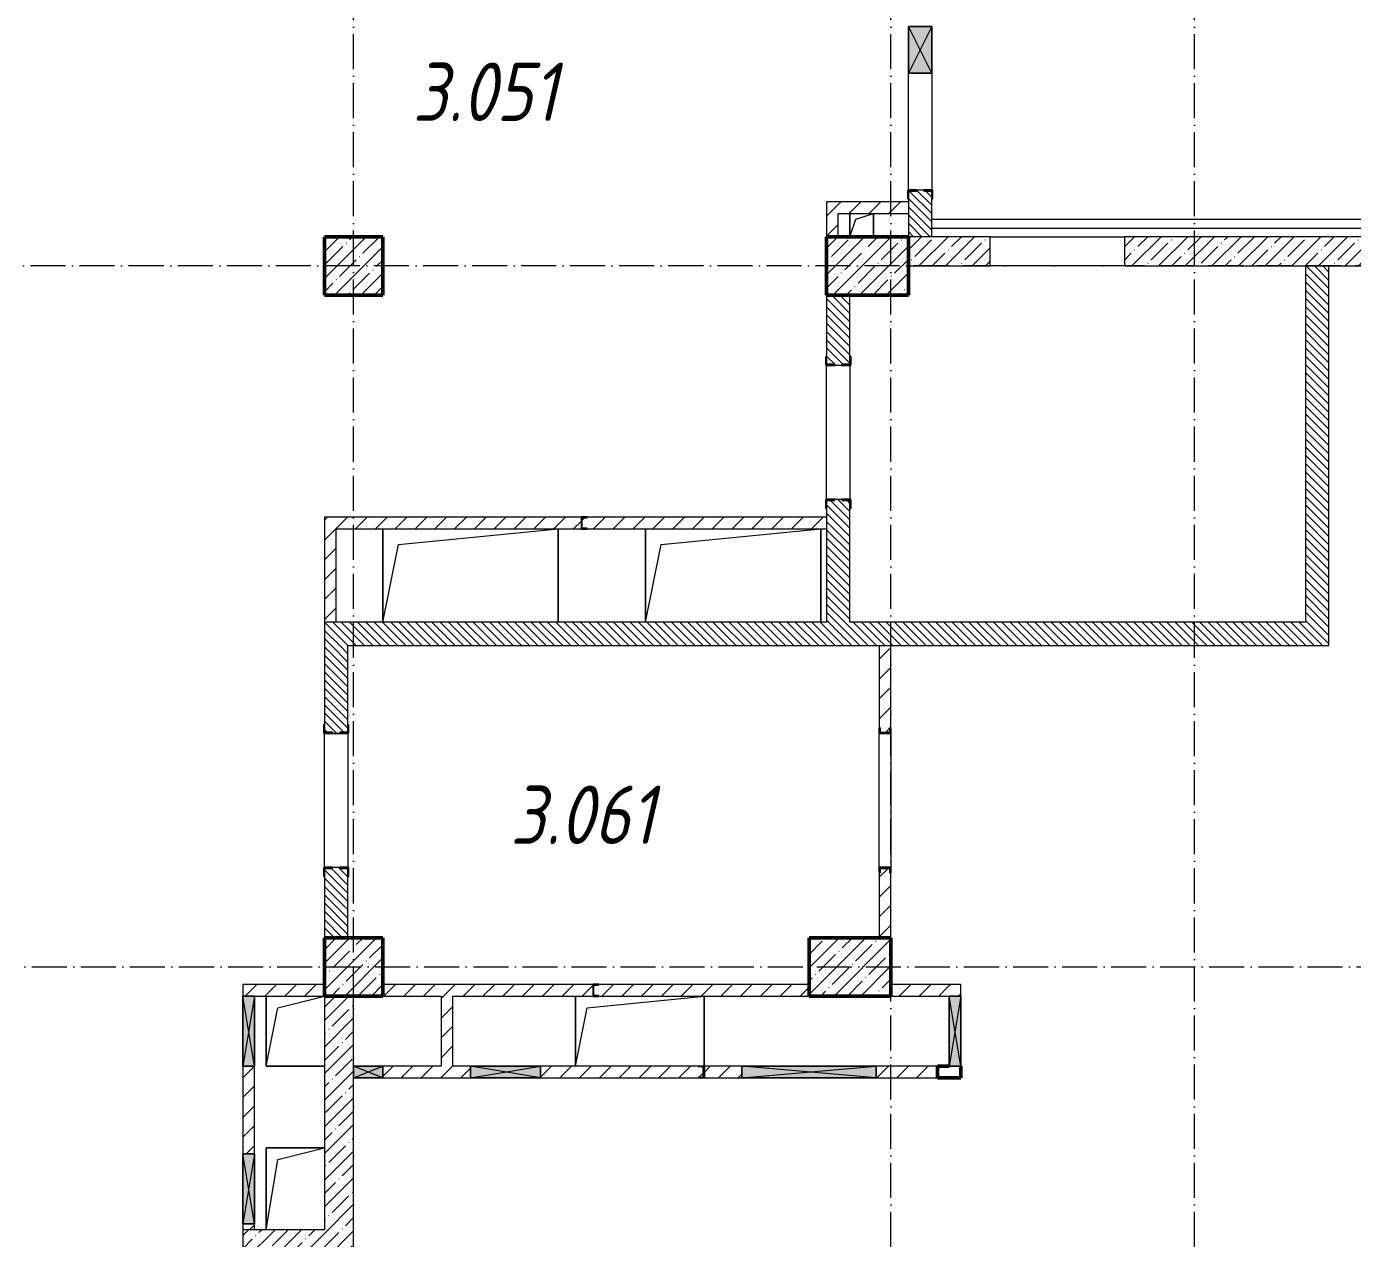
# Model space of a CAD drawing. Header units: millimetres. Extents: x -213536 to 1564669, y -45299 to 942238.
# Drawn here: x 149478 to 160832, y 483172 to 493547 of the extents above; entities that cross this region are included whole.
import ezdxf

# ---------------------------------------------------------------- set-up
doc = ezdxf.new("R2010")
doc.units = ezdxf.units.MM
doc.linetypes.add('50_200_ШТРИХ_1Т_ш5_п1_п1_', pattern=[700, 500, -100, 0, -100])
for name, color, linetype, lineweight in [('A-DETL-____-OTLN-4', 7, 'Continuous', 18), ('A-DETL-GENF-OTLN', 7, 'Continuous', 9), ('A-FLOR-____-OTLN', 7, 'Continuous', 9), ('A-GENM-____-MCUT', 7, 'Continuous', 25), ('A-GENM-____-OTLN', 7, 'Continuous', 9), ('A-GENM-____-OTLN-1', 7, 'Continuous', 25), ('A-GLAZ-____-OTLN', 7, 'Continuous', 9), ('A-WALL-____-MCUT-1', 7, 'Continuous', 9), ('A-WALL-____-MCUT-3', 7, 'Continuous', 9), ('A-WALL-____-OTLN', 7, 'Continuous', 9), ('A-WALL-____-PATT-1', 7, 'Continuous', 9), ('A-WALL-FNSH-MCUT-1', 7, 'Continuous', 9), ('I-WALL-____-OTLN', 7, 'Continuous', 9), ('S-COLS-____-MCUT', 7, 'Continuous', 50), ('S-COLS-____-OTLN', 7, 'Continuous', 9), ('S-GRID-____-OTLN-1', 7, '50_200_ШТРИХ_1Т_ш5_п1_п1_', 9), ('Марки помещений', 7, 'Continuous', 9)]:
    doc.layers.add(name, color=color, linetype=linetype, lineweight=lineweight)
doc.styles.add('ISOCPEUR_I_2', font='isocpeui.ttf', dxfattribs={"width": 0.85, "height": 2.3})
pattern_1 = [(135, (142429.057, 459015.94), (-35.35534, -35.35534), [])]
pattern_2 = [(45, (142429.06, 459015.94), (-84.8528, 84.8528), [])]
pattern_3 = [(45, (142429.06, 459015.94), (-114.04925, 114.04925), []), (45, (142543.1, 459015.94), (-114.04925, 114.04925), [201.612, -40.322, 3.353, -36.97])]

# ---------------------------------------------------------------- blocks, each defined once
blk = doc.blocks.new('BSC_Колонна _Прямоугольная - 500х500-25976076-АР1_План отверстий 3 этажа в осях 1-64_А-ГГ')
at = {"layer": 'S-COLS-____-OTLN'}
h = blk.add_hatch(dxfattribs=at)
h.set_pattern_fill('FP_39', color=256, style=0, pattern_type=2)
h.set_pattern_definition([(45, (-9850, -32481.04), (-114.04925, 114.04925), []), (45, (-9735.95, -32481.04), (-114.04925, 114.04925), [201.613, -40.323, 3.353, -36.97])])
h.paths.add_polyline_path([(-250, -250), (250, -250), (250, 250), (-250, 250)], flags=0)
at = {"layer": 'S-COLS-____-MCUT'}
for p, q in [((250, 250), (-250, 250)), ((-250, 250), (-250, -250)), ((250, -250), (250, 250)), ((-250, -250), (250, -250))]:
    blk.add_line(p, q, dxfattribs=at)
blk = doc.blocks.new('BSC_Колонна _Прямоугольная - 500х500-V7-АР1_План отверстий 3 этажа в осях 1-64_А-ГГ')
at = {"layer": 'S-COLS-____-OTLN'}
h = blk.add_hatch(dxfattribs=at)
h.set_pattern_fill('FP_41', color=256, style=0, pattern_type=2)
h.set_pattern_definition([(45, (-9850, -26481.04), (-114.04925, 114.04925), []), (45, (-9735.95, -26481.04), (-114.04925, 114.04925), [201.613, -40.323, 3.353, -36.97])])
h.paths.add_polyline_path([(-250, -250), (250, -250), (250, 250), (-250, 250)], flags=0)
at = {"layer": 'S-COLS-____-MCUT'}
for p, q in [((250, 250), (-250, 250)), ((-250, 250), (-250, -250)), ((250, -250), (250, 250)), ((-250, -250), (250, -250))]:
    blk.add_line(p, q, dxfattribs=at)
blk = doc.blocks.new('BSC_Колонна _Прямоугольная - 500х700-V9-АР1_План отверстий 3 этажа в осях 1-64_А-ГГ')
at = {"layer": 'S-COLS-____-OTLN'}
h = blk.add_hatch(dxfattribs=at)
h.set_pattern_fill('FP_43', color=256, style=0, pattern_type=2)
h.set_pattern_definition([(315, (-32481.04, 14250), (114.04925, 114.04925), []), (315, (-32481.04, 14135.95), (114.04925, 114.04925), [201.613, -40.323, 3.353, -36.97])])
h.paths.add_polyline_path([(-250, 350), (-250, -350), (250, -350), (250, 350)], flags=0)
at = {"layer": 'S-COLS-____-MCUT'}
for p, q in [((250, 350), (-250, 350)), ((-250, 350), (-250, -350)), ((250, -350), (250, 350)), ((-250, -350), (250, -350))]:
    blk.add_line(p, q, dxfattribs=at)
blk = doc.blocks.new('BSC_Колонна _Прямоугольная - 500х700-V11-АР1_План отверстий 3 этажа в осях 1-64_А-ГГ')
at = {"layer": 'S-COLS-____-OTLN'}
h = blk.add_hatch(dxfattribs=at)
h.set_pattern_fill('FP_45', color=256, style=0, pattern_type=2)
h.set_pattern_definition([(315, (-26481.04, 14100), (114.04925, 114.04925), []), (315, (-26481.04, 13985.95), (114.04925, 114.04925), [201.613, -40.323, 3.353, -36.97])])
h.paths.add_polyline_path([(-250, 350), (-250, -350), (250, -350), (250, 350)], flags=0)
at = {"layer": 'S-COLS-____-MCUT'}
for p, q in [((250, 350), (-250, 350)), ((-250, 350), (-250, -350)), ((250, -350), (250, 350)), ((-250, -350), (250, -350))]:
    blk.add_line(p, q, dxfattribs=at)
blk = doc.blocks.new('154_Стойка_СКБ_Швеллер - СМ-2180_100-28318692-АР1_План отверстий 3 этажа в осях 1-64_А-ГГ')
at = {"layer": 'A-GENM-____-MCUT'}
for p, q in [((171, 50), (125, 50)), ((125, 50), (125, -50)), ((129.5, 42.4), (171, 42.4)), ((129.5, -42.4), (129.5, 42.4)), ((171, 42.4), (171, 50)), ((125, -50), (171, -50)), ((171, -42.4), (129.5, -42.4)), ((171, -50), (171, -42.4))]:
    blk.add_line(p, q, dxfattribs=at)
blk = doc.blocks.new('154_Фахверк_СКБ_Швеллер - Тип_100_3960-28494444-АР1_План отверстий 3 этажа в осях 1-64_А-ГГ')
at = {"layer": 'A-GENM-____-MCUT'}
for p, q in [((125, 50), (175, 50)), ((125, -50), (125, 50)), ((128, 47), (128, -47)), ((175, 47), (128, 47)), ((175, 50), (175, 47)), ((175, -50), (125, -50)), ((128, -47), (175, -47)), ((175, -47), (175, -50))]:
    blk.add_line(p, q, dxfattribs=at)
blk = doc.blocks.new('154_Фахверк_СКБ_Швеллер - Тип_100_3380-28551448-АР1_План отверстий 3 этажа в осях 1-64_А-ГГ')
at = {"layer": 'A-GENM-____-MCUT'}
for p, q in [((175, 50), (125, 50)), ((125, 50), (125, -50)), ((128, 47), (175, 47)), ((128, -47), (128, 47)), ((175, 47), (175, 50)), ((125, -50), (175, -50)), ((175, -47), (128, -47)), ((175, -50), (175, -47))]:
    blk.add_line(p, q, dxfattribs=at)
blk = doc.blocks.new('154_Стойка_СКБ_Уголок - СМ-2180_200-28268025-АР1_План отверстий 3 этажа в осях 1-64_А-ГГ')
at = {"layer": 'A-GENM-____-MCUT'}
for p, q in [((125, 156), (125, 81)), ((200, 156), (125, 156)), ((131, 81), (131, 150)), ((131, 150), (200, 150)), ((200, 150), (200, 156)), ((125, 81), (131, 81)), ((131, 19), (125, 19)), ((125, 19), (125, -56)), ((131, -50), (131, 19)), ((125, -56), (200, -56)), ((200, -50), (131, -50)), ((200, -56), (200, -50))]:
    blk.add_line(p, q, dxfattribs=at)
blk = doc.blocks.new('Стойка_Влож_Полоса боковая - Полоса-V165-АР1_План отверстий 3 этажа в осях 1-64_А-ГГ')
at = {"layer": 'A-GENM-____-OTLN'}
for p, q in [((-5, 60), (0, 60)), ((-5, -60), (-5, 60)), ((0, -60), (-5, -60))]:
    blk.add_line(p, q, dxfattribs=at)
blk = doc.blocks.new('Фахверк_СКБ_Уголок - 200_3960-28268576-АР1_План отверстий 3 этажа в осях 1-64_А-ГГ')
at = {"layer": 'A-GENM-____-MCUT'}
for p, q in [((200, 156), (125, 156)), ((125, 156), (125, 81)), ((131, 81), (131, 150)), ((131, 150), (200, 150)), ((200, 150), (200, 156)), ((125, 81), (131, 81)), ((131, 19), (125, 19)), ((125, 19), (125, -56)), ((131, -50), (131, 19)), ((125, -56), (200, -56)), ((200, -50), (131, -50)), ((200, -56), (200, -50))]:
    blk.add_line(p, q, dxfattribs=at)
blk = doc.blocks.new('154_Фахверк_СКБ_Швеллер - Тип_100_3960-28318856-АР1_План отверстий 3 этажа в осях 1-64_А-ГГ')
at = {"layer": 'A-GENM-____-MCUT'}
for p, q in [((175, 50), (125, 50)), ((125, 50), (125, -50)), ((128, 47), (175, 47)), ((128, -47), (128, 47)), ((175, 47), (175, 50)), ((125, -50), (175, -50)), ((175, -47), (128, -47)), ((175, -50), (175, -47))]:
    blk.add_line(p, q, dxfattribs=at)
blk = doc.blocks.new('AR_Отверстие прямоугольное _в плите_ - AR_Отверстие прямоугольное _в плите_-30552824-АР1_План отверстий 3 этажа в осях 1-64_А-ГГ')
at = {"layer": 'A-GENM-____-OTLN'}
for p, q in [((250, 350), (-250, 350)), ((-250, 350), (-250, -350)), ((-150, 250), (250, 350)), ((-250, -350), (-150, 250))]:
    blk.add_line(p, q, dxfattribs=at)
blk = doc.blocks.new('AR_Отверстие прямоугольное _в плите_ - AR_Отверстие прямоугольное _в плите_-V202-АР1_План отверстий 3 этажа в осях 1-64_А-ГГ')
at = {"layer": 'A-GENM-____-OTLN'}
for p, q in [((-100, 100), (-100, -100)), ((-100, -100), (-50, 50)), ((-50, 50), (100, 100)), ((100, -100), (100, 100))]:
    blk.add_line(p, q, dxfattribs=at)
blk = doc.blocks.new('AR_Отверстие прямоугольное _в плите_ - AR_Отверстие прямоугольное _в плите_-30552682-АР1_План отверстий 3 этажа в осях 1-64_А-ГГ')
at = {"layer": 'A-GENM-____-OTLN'}
for p, q in [((-550, 300), (-550, -300)), ((-450, 200), (550, 300)), ((550, -300), (550, 300)), ((-550, -300), (-450, 200))]:
    blk.add_line(p, q, dxfattribs=at)
blk = doc.blocks.new('AR_Отверстие прямоугольное _в плите_ - AR_Отверстие прямоугольное _в плите_-30552698-АР1_План отверстий 3 этажа в осях 1-64_А-ГГ')
at = {"layer": 'A-GENM-____-OTLN'}
for p, q in [((-250, 300), (-250, -300)), ((-150, 200), (250, 300)), ((-250, -300), (-150, 200)), ((-250, -300), (250, -300))]:
    blk.add_line(p, q, dxfattribs=at)
blk = doc.blocks.new('AR_Отверстие прямоугольное _в плите_ - AR_Отверстие прямоугольное _в плите_-30552723-АР1_План отверстий 3 этажа в осях 1-64_А-ГГ')
at = {"layer": 'A-GENM-____-OTLN'}
for p, q in [((-750, 400), (-750, -400)), ((-617, 267), (750, 400)), ((750, -400), (750, 400)), ((-750, -400), (-617, 267))]:
    blk.add_line(p, q, dxfattribs=at)
blk = doc.blocks.new('AR_Отверстие прямоугольное _в стене_ - AR_Отверстие прямоугольное _в стене__ОВ-36997986-АР1_План отверстий 3 этажа в осях 1-64_А-ГГ')
at = {"layer": 'A-GLAZ-____-OTLN'}
blk.add_hatch(color=256, dxfattribs=at).paths.add_polyline_path([(300, 50), (-300, 50), (-300, -50), (300, -50)], flags=0)
at = {"layer": 'A-DETL-GENF-OTLN'}
for p, q in [((-300, -50), (-300, 50)), ((-300, 50), (300, 50)), ((300, 50), (-300, -50)), ((-300, 50), (300, -50)), ((300, 50), (-300, 50)), ((-300, 50), (-300, -50)), ((300, 50), (300, -50)), ((300, -50), (300, 50)), ((300, -50), (-300, -50)), ((-300, -50), (300, -50))]:
    blk.add_line(p, q, dxfattribs=at)
blk = doc.blocks.new('AR_Отверстие прямоугольное _в стене__БезПР - AR_Отверстие прямоугольное _в стене__БезПР-36428146-АР1_План отверстий 3 этажа в осях 1-64_А-ГГ')
at = {"layer": 'A-GLAZ-____-OTLN'}
blk.add_hatch(color=256, dxfattribs=at).paths.add_polyline_path([(125, 50), (-125, 50), (-125, -50), (125, -50)], flags=0)
at = {"layer": 'A-DETL-GENF-OTLN'}
for p, q in [((-125, -50), (-125, 50)), ((-125, 50), (125, 50)), ((125, 50), (-125, -50)), ((-125, 50), (125, -50)), ((125, 50), (-125, 50)), ((-125, 50), (-125, -50)), ((125, 50), (125, -50)), ((125, -50), (125, 50)), ((125, -50), (-125, -50)), ((-125, -50), (125, -50))]:
    blk.add_line(p, q, dxfattribs=at)
blk = doc.blocks.new('AR_Отверстие прямоугольное _в стене_ - AR_Отверстие прямоугольное _в стене__ОВ-37085671-АР1_План отверстий 3 этажа в осях 1-64_А-ГГ')
at = {"layer": 'A-GLAZ-____-OTLN'}
blk.add_hatch(color=256, dxfattribs=at).paths.add_polyline_path([(-376, 50), (-575, 50), (-575, -50), (575, -50), (575, 50)], flags=0)
at = {"layer": 'A-DETL-GENF-OTLN'}
for p, q in [((-575, -50), (-575, 50)), ((-575, 50), (575, 50)), ((575, 50), (-575, -50)), ((-575, 50), (575, -50)), ((575, 50), (-575, 50)), ((-575, 50), (-575, -50)), ((575, 50), (575, -50)), ((575, -50), (575, 50)), ((575, -50), (-575, -50)), ((-575, -50), (575, -50))]:
    blk.add_line(p, q, dxfattribs=at)
blk = doc.blocks.new('AR_Отверстие прямоугольное _в стене__БезПР - AR_Отверстие прямоугольное _в стене__БезПР-36899670-АР1_План отверстий 3 этажа в осях 1-64_А-ГГ')
at = {"layer": 'A-GLAZ-____-OTLN'}
blk.add_hatch(color=256, dxfattribs=at).paths.add_polyline_path([(300, 50), (-300, 50), (-300, -50), (300, -50)], flags=0)
at = {"layer": 'A-DETL-GENF-OTLN'}
for p, q in [((-300, -50), (-300, 50)), ((-300, 50), (300, 50)), ((300, 50), (-300, -50)), ((-300, 50), (300, -50)), ((300, 50), (-300, 50)), ((-300, 50), (-300, -50)), ((300, 50), (300, -50)), ((300, -50), (300, 50)), ((300, -50), (-300, -50)), ((-300, -50), (300, -50))]:
    blk.add_line(p, q, dxfattribs=at)
at = {"layer": 'A-GLAZ-____-OTLN'}
blk.add_line((300, 50), (-300, 50), dxfattribs=at)
blk = doc.blocks.new('AR_Отверстие прямоугольное _в стене_ - AR_Отверстие прямоугольное _в стене__ОВ-36998953-АР1_План отверстий 3 этажа в осях 1-64_А-ГГ')
at = {"layer": 'A-GLAZ-____-OTLN'}
blk.add_hatch(color=256, dxfattribs=at).paths.add_polyline_path([(300, 50), (-300, 50), (-300, -50), (300, -50)], flags=0)
at = {"layer": 'A-DETL-GENF-OTLN'}
for p, q in [((-300, -50), (-300, 50)), ((-300, 50), (300, 50)), ((300, 50), (-300, -50)), ((-300, 50), (300, -50)), ((300, 50), (-300, 50)), ((-300, 50), (-300, -50)), ((300, 50), (300, -50)), ((300, -50), (300, 50)), ((300, -50), (-300, -50)), ((-300, -50), (300, -50))]:
    blk.add_line(p, q, dxfattribs=at)
blk = doc.blocks.new('AR_Отверстие прямоугольное _в стене__БезПР - AR_Отверстие прямоугольное _в стене__БезПР-36428632-АР1_План отверстий 3 этажа в осях 1-64_А-ГГ')
at = {"layer": 'A-GLAZ-____-OTLN'}
blk.add_hatch(color=256, dxfattribs=at).paths.add_polyline_path([(-200, -100), (200, -100), (200, 100), (-200, 100)], flags=0)
at = {"layer": 'A-DETL-GENF-OTLN'}
for p, q in [((-200, -100), (-200, 100)), ((-200, 100), (200, 100)), ((200, 100), (-200, -100)), ((-200, 100), (200, -100)), ((200, 100), (-200, 100)), ((-200, 100), (-200, -100)), ((200, 100), (200, -100)), ((200, -100), (200, 100)), ((200, -100), (-200, -100)), ((-200, -100), (200, -100))]:
    blk.add_line(p, q, dxfattribs=at)
at = {"layer": 'A-GLAZ-____-OTLN'}
blk.add_line((200, 100), (-200, 100), dxfattribs=at)
blk = doc.blocks.new('BSC_Колонна _Прямоугольная1 - 200х100 _металл_-V219-АР1_План отверстий 3 этажа в осях 1-64_А-ГГ')
at = {"layer": 'S-COLS-____-MCUT'}
for p, q in [((0, 50), (-100, 50)), ((-100, 50), (-100, -50)), ((100, -50), (100, 50)), ((-100, -50), (100, -50))]:
    blk.add_line(p, q, dxfattribs=at)

msp = doc.modelspace()

# ---------------------------------------------------------------- hatches: boundary and pattern name
at = {"layer": 'A-WALL-____-PATT-1'}
h = msp.add_hatch(dxfattribs=at)
h.set_pattern_fill('FP_6', color=256, style=0, pattern_type=2)
h.set_pattern_definition(pattern_1)
h.paths.add_polyline_path([(157029.1, 491747), (157229.1, 491747), (157229.1, 492141), (157160.1, 492141), (157160.1, 492147), (157098.1, 492147), (157098.1, 492141), (157029.1, 492141), (157029.1, 492072)], flags=0)
h.paths.add_polyline_path([(157160.1, 493847), (157160.1, 493853), (157229.1, 493853), (157229.1, 500197), (157029.1, 500197), (157029.2, 493853), (157098.1, 493853), (157098.1, 493847)], flags=0)
h = msp.add_hatch(dxfattribs=at)
h.set_pattern_fill('FP_4', color=256, style=0, pattern_type=2)
h.set_pattern_definition(pattern_2)
h.paths.add_polyline_path([(156429.1, 491747), (156429.1, 492047), (156329.1, 492047), (156329.1, 491747)], flags=0)
h = msp.add_hatch(dxfattribs=at)
h.set_pattern_fill('FP_4', color=256, style=0, pattern_type=2)
h.set_pattern_definition(pattern_2)
h.paths.add_polyline_path([(157029.1, 491947), (157029.1, 492047), (156429.1, 492047), (156429.1, 491947), (156555.1, 491947)], flags=0)
h = msp.add_hatch(dxfattribs=at)
h.set_pattern_fill('FP_38', color=256, style=0, pattern_type=2)
h.set_pattern_definition(pattern_3)
h.paths.add_polyline_path([(165279.1, 491497), (165279.1, 491747), (158879.1, 491747), (158879.1, 491497), (163625, 491497)], flags=0)
h.paths.add_polyline_path([(157729.1, 491497), (157729.1, 491747), (157029.1, 491747), (157029.1, 491497)], flags=0)
h = msp.add_hatch(dxfattribs=at)
h.set_pattern_fill('FP_6', color=256, style=0, pattern_type=2)
h.set_pattern_definition(pattern_1)
h.paths.add_polyline_path([(160629.1, 488447), (160629.1, 491497), (160429.1, 491497), (160429.1, 488447)], flags=0)
h = msp.add_hatch(dxfattribs=at)
h.set_pattern_fill('FP_6', color=256, style=0, pattern_type=2)
h.set_pattern_definition(pattern_1)
h.paths.add_polyline_path([(156460.1, 488447), (156529.1, 488447), (156527.9, 489491), (156460.1, 489491), (156460.1, 489497), (156398.1, 489497), (156398.1, 489491), (156329.1, 489491), (156329.1, 488447)], flags=0)
h.paths.add_polyline_path([(156398.1, 490647), (156460.1, 490647), (156460.1, 490653), (156529.1, 490653), (156529.1, 491247), (156329.1, 491247), (156329.1, 490653), (156398.1, 490653)], flags=0)
h = msp.add_hatch(dxfattribs=at)
h.set_pattern_fill('FP_4', color=256, style=0, pattern_type=2)
h.set_pattern_definition(pattern_2)
h.paths.add_polyline_path([(153020.2, 489247), (154229.1, 489247), (154229.1, 489347), (152029.1, 489347), (152029.1, 489247), (152129.1, 489247)], flags=0)
h.paths.add_polyline_path([(154787.6, 489247), (156329.1, 489247), (156329.1, 489347), (154279.1, 489347), (154279.1, 489344), (154232.1, 489344), (154232.1, 489250), (154279.1, 489250), (154279.1, 489247)], flags=0)
h = msp.add_hatch(dxfattribs=at)
h.set_pattern_fill('FP_4', color=256, style=0, pattern_type=2)
h.set_pattern_definition(pattern_2)
h.paths.add_polyline_path([(152129.1, 488447), (152129.1, 489247), (152029.1, 489247), (152029.1, 488447)], flags=0)
h = msp.add_hatch(dxfattribs=at)
h.set_pattern_fill('FP_6', color=256, style=0, pattern_type=2)
h.set_pattern_definition(pattern_1)
h.paths.add_polyline_path([(160629.1, 488247), (160629.1, 488447), (152029.1, 488447), (152029.1, 488247), (160090, 488247)], flags=0)
h = msp.add_hatch(dxfattribs=at)
h.set_pattern_fill('FP_6', color=256, style=0, pattern_type=2)
h.set_pattern_definition(pattern_1)
h.paths.add_polyline_path([(152029.1, 485747), (152229.1, 485747), (152229.1, 486341), (152160.1, 486341), (152160.1, 486347), (152098.1, 486347), (152098.1, 486341), (152029.1, 486341), (152029.1, 486272)], flags=0)
h.paths.add_polyline_path([(152160.1, 487497), (152160.1, 487503), (152229.1, 487503), (152229.1, 488247), (152029.1, 488247), (152029.1, 487503), (152098.1, 487503), (152098.1, 487497)], flags=0)
h = msp.add_hatch(dxfattribs=at)
h.set_pattern_fill('FP_4', color=256, style=0, pattern_type=2)
h.set_pattern_definition(pattern_2)
h.paths.add_polyline_path([(156871.5, 485747), (156879.1, 485747), (156879.1, 486301), (156871.5, 486301.4), (156871.5, 486342.5), (156786.7, 486342.5), (156786.7, 486301), (156779.1, 486301), (156779.1, 485747)], flags=0)
h.paths.add_polyline_path([(156871.5, 487501.5), (156871.5, 487543), (156879.1, 487543), (156879.1, 488247), (156779.1, 488247), (156779.1, 487543), (156786.7, 487543), (156786.7, 487501.5)], flags=0)
h = msp.add_hatch(dxfattribs=at)
h.set_pattern_fill('FP_4', color=256, style=0, pattern_type=2)
h.set_pattern_definition(pattern_2)
h.paths.add_polyline_path([(151329.1, 483247), (151429.1, 483247), (151429.1, 483297), (151329.1, 483297)], flags=0)
h.paths.add_polyline_path([(151429.1, 483897), (151429.1, 484647), (151329.1, 484647), (151329.1, 483897), (151361.6, 483897)], flags=0)
h.paths.add_polyline_path([(151329.1, 485247), (151429.1, 485247), (151429.1, 485347), (151329.1, 485347)], flags=0)
h = msp.add_hatch(dxfattribs=at)
h.set_pattern_fill('FP_4', color=256, style=0, pattern_type=2)
h.set_pattern_definition(pattern_2)
h.paths.add_polyline_path([(152029.1, 485247), (152029.1, 485347), (151429.1, 485347), (151429.1, 485247)], flags=0)
h = msp.add_hatch(dxfattribs=at)
h.set_pattern_fill('FP_4', color=256, style=0, pattern_type=2)
h.set_pattern_definition(pattern_2)
h.paths.add_polyline_path([(156179.1, 485247), (156179.1, 485347), (154379.1, 485347), (154379.1, 485344), (154332.1, 485344), (154332.1, 485250), (154379.1, 485250), (154379.1, 485247)], flags=0)
h.paths.add_polyline_path([(153129.1, 485247), (154329.1, 485247), (154329.1, 485347), (152529.1, 485347), (152529.1, 485247), (153029.1, 485247)], flags=0)
h = msp.add_hatch(dxfattribs=at)
h.set_pattern_fill('FP_4', color=256, style=0, pattern_type=2)
h.set_pattern_definition(pattern_2)
h.paths.add_polyline_path([(157379.1, 485247), (157379.1, 485347), (156879.1, 485347), (156879.1, 485247)], flags=0)
h = msp.add_hatch(dxfattribs=at)
h.set_pattern_fill('FP_4', color=256, style=0, pattern_type=2)
h.set_pattern_definition(pattern_2)
h.paths.add_polyline_path([(157479.1, 485247), (157479.1, 485347), (157379.1, 485347), (157379.1, 485247), (157464.8, 485247)], flags=0)
h = msp.add_hatch(dxfattribs=at)
h.set_pattern_fill('FP_38', color=256, style=0, pattern_type=2)
h.set_pattern_definition(pattern_3)
h.paths.add_polyline_path([(152029.1, 482047), (152279.1, 482047), (152279.1, 485247), (152029.1, 485247), (152029.1, 482997)], flags=0)
h = msp.add_hatch(dxfattribs=at)
h.set_pattern_fill('FP_4', color=256, style=0, pattern_type=2)
h.set_pattern_definition(pattern_2)
h.paths.add_polyline_path([(153129.1, 484647), (153129.1, 485247), (153029.1, 485247), (153029.1, 484647)], flags=0)
h = msp.add_hatch(dxfattribs=at)
h.set_pattern_fill('FP_4', color=256, style=0, pattern_type=2)
h.set_pattern_definition(pattern_2)
h.paths.add_polyline_path([(157279.1, 484547), (157279.1, 484647), (156754.1, 484647), (156754.1, 484547)], flags=0)
h.paths.add_polyline_path([(155279.1, 484547), (155604.1, 484547), (155604.1, 484647), (155279.1, 484647), (155279.1, 484550)], flags=0)
h.paths.add_polyline_path([(155229.1, 484547), (155229.1, 484550), (155276.1, 484550), (155276.1, 484644), (155229.1, 484644), (155229.1, 484647), (153879.1, 484647), (153879.1, 484547)], flags=0)
h.paths.add_polyline_path([(152529.1, 484547), (153279.1, 484547), (153279.1, 484647), (152529.1, 484647), (152529.1, 484576.4)], flags=0)
h = msp.add_hatch(dxfattribs=at)
h.set_pattern_fill('FP_38', color=256, style=0, pattern_type=2)
h.set_pattern_definition(pattern_3)
h.paths.add_polyline_path([(152029.1, 482997), (152029.1, 483247), (151329.1, 483247), (151329.1, 482997)], flags=0)

# ---------------------------------------------------------------- linework, layer by layer
at = {"layer": 'A-DETL-____-OTLN-4'}
for p, q in [((157229.1, 491897), (164979.1, 491897)), ((157229.1, 491822), (164904.1, 491822))]:
    msp.add_line(p, q, dxfattribs=at)
at = {"layer": 'A-FLOR-____-OTLN'}
for p, q in [((156529.1, 491747), (156529.1, 491947)), ((156729.1, 491947), (156729.1, 491747)), ((152529.1, 488447), (152529.1, 489247)), ((154029.1, 489247), (154029.1, 488447)), ((154779.1, 488447), (154779.1, 489247)), ((156279.1, 489247), (156279.1, 488447)), ((151529.1, 484647), (151529.1, 485247)), ((154179.1, 484647), (154179.1, 485247)), ((155279.1, 485247), (155279.1, 484647)), ((152029.1, 484647), (151529.1, 484647)), ((151529.1, 483946.7), (152029.1, 483946.7)), ((151529.1, 483247), (151529.1, 483946.7))]:
    msp.add_line(p, q, dxfattribs=at)
at = {"layer": 'A-WALL-____-MCUT-1'}
for p, q in [((157729.1, 491747), (157029.1, 491747)), ((157729.1, 491497), (157729.1, 491747)), ((165279.1, 491747), (158879.1, 491747)), ((158879.1, 491747), (158879.1, 491497)), ((157029.1, 491497), (157729.1, 491497)), ((158879.1, 491497), (165279.1, 491497)), ((152029.1, 485247), (152029.1, 483247)), ((152279.1, 484647), (152279.1, 485247)), ((152279.1, 482047), (152279.1, 484547)), ((152029.1, 483247), (151329.1, 483247)), ((151329.1, 483247), (151329.1, 482997))]:
    msp.add_line(p, q, dxfattribs=at)
at = {"layer": 'A-WALL-____-MCUT-3'}
for p, q in [((157029.1, 492072), (157029.1, 491747)), ((157160.1, 492147), (157098.1, 492147)), ((157229.1, 491747), (157229.1, 492072)), ((160429.1, 491497), (160429.1, 488447)), ((160629.1, 488247), (160629.1, 491497)), ((156329.1, 491247), (156329.1, 490722)), ((156529.1, 490722), (156529.1, 491247)), ((156398.1, 490647), (156460.1, 490647)), ((156460.1, 489497), (156398.1, 489497)), ((156329.1, 489422), (156329.1, 488447)), ((156529.1, 488447), (156529.1, 489422)), ((156329.1, 488447), (152029.1, 488447)), ((152029.1, 488447), (152029.1, 487572)), ((160429.1, 488447), (156529.1, 488447)), ((152229.1, 488247), (160629.1, 488247)), ((152229.1, 487572), (152229.1, 488247)), ((152098.1, 487497), (152160.1, 487497)), ((152160.1, 486347), (152098.1, 486347)), ((152029.1, 486272), (152029.1, 485747)), ((152229.1, 485747), (152229.1, 486272))]:
    msp.add_line(p, q, dxfattribs=at)
at = {"layer": 'A-WALL-____-OTLN'}
for p, q in [((157729.1, 491747), (158879.1, 491747)), ((158879.1, 491497), (157729.1, 491497))]:
    msp.add_line(p, q, dxfattribs=at)
at = {"layer": 'A-WALL-FNSH-MCUT-1'}
for p, q in [((156329.1, 492047), (156329.1, 491747)), ((157029.1, 492047), (156329.1, 492047)), ((156429.1, 491747), (156429.1, 491947)), ((156429.1, 491947), (157029.1, 491947)), ((154229.1, 489347), (152029.1, 489347)), ((152029.1, 489347), (152029.1, 488447)), ((156329.1, 489347), (154279.1, 489347)), ((152129.1, 489247), (154229.1, 489247)), ((152129.1, 488447), (152129.1, 489247)), ((154279.1, 489247), (156329.1, 489247)), ((156779.1, 488247), (156779.1, 487543)), ((156879.1, 487543), (156879.1, 488247)), ((156779.1, 486301), (156779.1, 485747)), ((156879.1, 485747), (156879.1, 486301)), ((151329.1, 485347), (151329.1, 485247)), ((152029.1, 485347), (151329.1, 485347)), ((154329.1, 485347), (152529.1, 485347)), ((156179.1, 485347), (154379.1, 485347)), ((157479.1, 485347), (156879.1, 485347)), ((157479.1, 485247), (157479.1, 485347)), ((151429.1, 485247), (152029.1, 485247)), ((152529.1, 485247), (153029.1, 485247)), ((153029.1, 485247), (153029.1, 484647)), ((153129.1, 485247), (154329.1, 485247)), ((153129.1, 484647), (153129.1, 485247)), ((154379.1, 485247), (156179.1, 485247)), ((156879.1, 485247), (157379.1, 485247)), ((151329.1, 484647), (151329.1, 483897)), ((151429.1, 483897), (151429.1, 484647)), ((153029.1, 484647), (152529.1, 484647)), ((153279.1, 484647), (153129.1, 484647)), ((155229.1, 484647), (153879.1, 484647)), ((155604.1, 484647), (155279.1, 484647)), ((157279.1, 484647), (156754.1, 484647)), ((152529.1, 484547), (153279.1, 484547)), ((153879.1, 484547), (155229.1, 484547)), ((155279.1, 484547), (155604.1, 484547)), ((156754.1, 484547), (157279.1, 484547)), ((151329.1, 483297), (151329.1, 483247)), ((151429.1, 483247), (151429.1, 483297))]:
    msp.add_line(p, q, dxfattribs=at)
at = {"layer": 'I-WALL-____-OTLN'}
for p, q in [((157029.1, 492147), (157029.1, 493147)), ((157229.1, 493147), (157229.1, 492147)), ((156329.1, 489497), (156329.1, 490647)), ((156529.1, 490647), (156529.1, 489497)), ((152029.1, 486347), (152029.1, 487497)), ((152229.1, 487497), (152229.1, 486347)), ((156779.1, 486347), (156779.1, 487497)), ((156879.1, 487497), (156879.1, 486347))]:
    msp.add_line(p, q, dxfattribs=at)
at = {"layer": 'S-GRID-____-OTLN-1', "color": 251, "ltscale": 0.6, "true_color": 0x636466}
for p, q in [((152279.1, 454533.3), (152279.1, 508896.9)), ((156879.1, 454533.3), (156879.1, 508896.9)), ((159479.1, 454533.3), (159479.1, 508896.9)), ((169136.8, 491497), (137760.3, 491497)), ((137760.3, 485497), (169136.8, 485497))]:
    msp.add_line(p, q, dxfattribs=at)

# ---------------------------------------------------------------- block references
at = {"layer": 'A-GENM-____-OTLN'}
for name, p in [('AR_Отверстие прямоугольное _в плите_ - AR_Отверстие прямоугольное _в плите_-V202-АР1_План отверстий 3 этажа в осях 1-64_А-ГГ', (156629.1, 491847)), ('AR_Отверстие прямоугольное _в плите_ - AR_Отверстие прямоугольное _в плите_-30552723-АР1_План отверстий 3 этажа в осях 1-64_А-ГГ', (153279.1, 488847)), ('AR_Отверстие прямоугольное _в плите_ - AR_Отверстие прямоугольное _в плите_-30552723-АР1_План отверстий 3 этажа в осях 1-64_А-ГГ', (155529.1, 488847)), ('AR_Отверстие прямоугольное _в плите_ - AR_Отверстие прямоугольное _в плите_-30552698-АР1_План отверстий 3 этажа в осях 1-64_А-ГГ', (151779.1, 484947)), ('AR_Отверстие прямоугольное _в плите_ - AR_Отверстие прямоугольное _в плите_-30552682-АР1_План отверстий 3 этажа в осях 1-64_А-ГГ', (154729.1, 484947)), ('AR_Отверстие прямоугольное _в плите_ - AR_Отверстие прямоугольное _в плите_-30552824-АР1_План отверстий 3 этажа в осях 1-64_А-ГГ', (151779.1, 483596.7))]:
    msp.add_blockref(name, p, dxfattribs=at)
for p, rotation in [((152129.1, 487497), 89.99999999999991), ((152129.1, 486347), 269.9999999999999)]:
    msp.add_blockref('Стойка_Влож_Полоса боковая - Полоса-V165-АР1_План отверстий 3 этажа в осях 1-64_А-ГГ', p, dxfattribs=dict(at, rotation=rotation))
at = {"layer": 'A-GENM-____-OTLN-1'}
for name, p, rotation in [('Фахверк_СКБ_Уголок - 200_3960-28268576-АР1_План отверстий 3 этажа в осях 1-64_А-ГГ', (157079.1, 492272), 270.0000000000007), ('154_Стойка_СКБ_Уголок - СМ-2180_200-28268025-АР1_План отверстий 3 этажа в осях 1-64_А-ГГ', (156479.1, 490522), 90.00000000000071), ('154_Стойка_СКБ_Уголок - СМ-2180_200-28268025-АР1_План отверстий 3 этажа в осях 1-64_А-ГГ', (156379.1, 489622), 270.0000000000007), ('154_Стойка_СКБ_Уголок - СМ-2180_200-28268025-АР1_План отверстий 3 этажа в осях 1-64_А-ГГ', (152179.1, 487372), 89.99999999999991), ('154_Стойка_СКБ_Швеллер - СМ-2180_100-28318692-АР1_План отверстий 3 этажа в осях 1-64_А-ГГ', (156829.1, 487372), 89.99999999999991), ('154_Стойка_СКБ_Уголок - СМ-2180_200-28268025-АР1_План отверстий 3 этажа в осях 1-64_А-ГГ', (152079.1, 486472), 269.9999999999999), ('154_Стойка_СКБ_Швеллер - СМ-2180_100-28318692-АР1_План отверстий 3 этажа в осях 1-64_А-ГГ', (156829.1, 486472), 269.9999999999999), ('154_Фахверк_СКБ_Швеллер - Тип_100_3960-28494444-АР1_План отверстий 3 этажа в осях 1-64_А-ГГ', (155404.1, 484597), 180)]:
    msp.add_blockref(name, p, dxfattribs=dict(at, rotation=rotation))
for name, p in [('154_Фахверк_СКБ_Швеллер - Тип_100_3960-28318856-АР1_План отверстий 3 этажа в осях 1-64_А-ГГ', (154104.1, 489297)), ('154_Фахверк_СКБ_Швеллер - Тип_100_3380-28551448-АР1_План отверстий 3 этажа в осях 1-64_А-ГГ', (154204.1, 485297))]:
    msp.add_blockref(name, p, dxfattribs=at)
at = {"layer": 'A-GLAZ-____-OTLN'}
for name, p, rotation in [('AR_Отверстие прямоугольное _в стене__БезПР - AR_Отверстие прямоугольное _в стене__БезПР-36428632-АР1_План отверстий 3 этажа в осях 1-64_А-ГГ', (157129.1, 493347), 270.0000000000007), ('AR_Отверстие прямоугольное _в стене__БезПР - AR_Отверстие прямоугольное _в стене__БезПР-36899670-АР1_План отверстий 3 этажа в осях 1-64_А-ГГ', (151379.1, 484947), 269.9999999999999), ('AR_Отверстие прямоугольное _в стене_ - AR_Отверстие прямоугольное _в стене__ОВ-36998953-АР1_План отверстий 3 этажа в осях 1-64_А-ГГ', (157429.1, 484947), 270), ('AR_Отверстие прямоугольное _в стене__БезПР - AR_Отверстие прямоугольное _в стене__БезПР-36428146-АР1_План отверстий 3 этажа в осях 1-64_А-ГГ', (152404.1, 484597), 180), ('AR_Отверстие прямоугольное _в стене_ - AR_Отверстие прямоугольное _в стене__ОВ-36997986-АР1_План отверстий 3 этажа в осях 1-64_А-ГГ', (153579.1, 484597), 180), ('AR_Отверстие прямоугольное _в стене_ - AR_Отверстие прямоугольное _в стене__ОВ-37085671-АР1_План отверстий 3 этажа в осях 1-64_А-ГГ', (156179.1, 484597), 180), ('AR_Отверстие прямоугольное _в стене__БезПР - AR_Отверстие прямоугольное _в стене__БезПР-36899670-АР1_План отверстий 3 этажа в осях 1-64_А-ГГ', (151379.1, 483597), 269.9999999999999)]:
    msp.add_blockref(name, p, dxfattribs=dict(at, rotation=rotation))
at = {"layer": 'S-COLS-____-OTLN'}
for name, p in [('BSC_Колонна _Прямоугольная - 500х500-25976076-АР1_План отверстий 3 этажа в осях 1-64_А-ГГ', (152279.1, 491497)), ('BSC_Колонна _Прямоугольная - 500х500-V7-АР1_План отверстий 3 этажа в осях 1-64_А-ГГ', (152279.1, 485497)), ('BSC_Колонна _Прямоугольная1 - 200х100 _металл_-V219-АР1_План отверстий 3 этажа в осях 1-64_А-ГГ', (157379.1, 484597))]:
    msp.add_blockref(name, p, dxfattribs=at)
at = {"layer": 'S-COLS-____-OTLN', "rotation": 89.9999999999999}
for name, p in [('BSC_Колонна _Прямоугольная - 500х700-V9-АР1_План отверстий 3 этажа в осях 1-64_А-ГГ', (156679.1, 491497)), ('BSC_Колонна _Прямоугольная - 500х700-V11-АР1_План отверстий 3 этажа в осях 1-64_А-ГГ', (156529.1, 485497))]:
    msp.add_blockref(name, p, dxfattribs=at)

# ---------------------------------------------------------------- texts
at = {"layer": 'Марки помещений', "char_height": 500, "width": 737.552, "attachment_point": 1, "style": 'ISOCPEUR_I_2'}
for s, insert in [('3.051', (152783.7, 493238.3)), ('3.061', (153619.9, 487048.9))]:
    msp.add_mtext(s, dxfattribs=dict(at, insert=insert))

doc.saveas('drawing.dxf')
